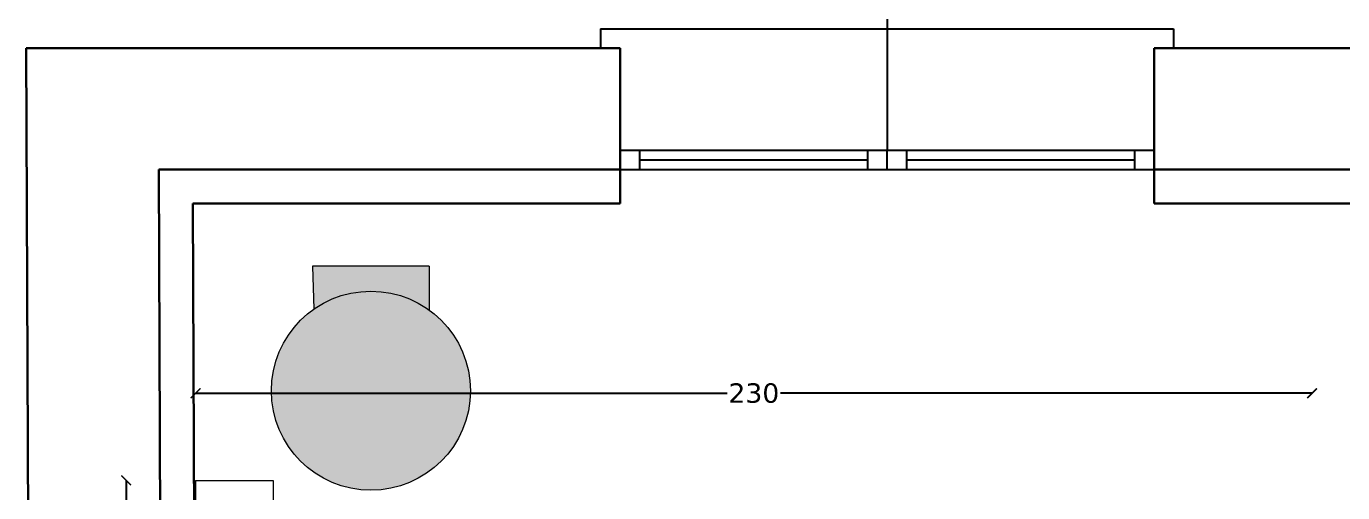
# Model space of a CAD drawing. Header units: centimetres. Extents: x 12341 to 13908, y -2402 to -1040.
# Drawn here: x 12340.8 to 12612, y -1466.3 to -1370.3 of the extents above; entities that cross this region are included whole.
import ezdxf

# ---------------------------------------------------------------- set-up
doc = ezdxf.new("R2010")
doc.units = ezdxf.units.CM
doc.linetypes.add('CONTINUA', pattern=[0])
for name, color, linetype in [('arredi', 2, 'Continuous'), ('PROSP', 1, 'Continuous'), ('prosp1', 1, 'Continuous'), ('retino_cristallo', 125, 'Continuous')]:
    doc.layers.add(name, color=color, linetype=linetype)
doc.layers.add('Linee-02', color=1, linetype='Continuous', lineweight=9)
doc.layers.add('Linee-04', color=6, linetype='Continuous', lineweight=30)
doc.styles.get("Standard").update_dxf_attribs({"font": 'verdana.ttf'})
doc.styles.add('stile1', font='arial.ttf')
doc.dimstyles.new('1-25', dxfattribs={"dimtxt": 4, "dimasz": 2, "dimexe": 1.25, "dimexo": 0.625, "dimtad": 0, "dimtxsty": 'Standard', "dimblk": 'ARCHTICK', "dimcen": -2, "dimse1": 1, "dimse2": 1, "dimclrt": 5, "dimadec": 0, "dimazin": 0, "dimtfac": 1, "dimtmove": 0, "dimatfit": 2, "dimfxl": 1, "dimarcsym": 0})
doc.dimstyles.new('INTERNE', dxfattribs={"dimtxt": 0.15, "dimasz": 0.25, "dimexe": 0.1, "dimexo": 0.5, "dimgap": 0.05, "dimtad": 0, "dimrnd": 0.01, "dimzin": 0, "dimdsep": 46, "dimtxsty": 'stile1', "dimblk": 'NONE', "dimcen": 0.09, "dimse1": 1, "dimse2": 1, "dimsd1": 1, "dimsd2": 1, "dimclrd": 1, "dimclrt": 1, "dimadec": 0, "dimazin": 0, "dimtfac": 1, "dimtofl": 0, "dimtmove": 0, "dimatfit": 3, "dimldrblk": 'NONE', "dimfxl": 1, "dimtolj": 1, "dimtzin": 0, "dimarcsym": 0})

# ---------------------------------------------------------------- blocks, each defined once
blk = doc.blocks.new('*D283')
at = {"layer": 'Defpoints', "color": 0, "lineweight": 5, "transparency": 16777216}
for p in [(12375.13332398728, -1406.785458845416), (12376.20986550134, -1701.757833696664), (12391.10689748471, -1701.703464966798)]:
    blk.add_point(p, dxfattribs=at)
at = {"layer": 'Linee-04', "color": 1, "transparency": 16777216, "insert": (12390.55311843145, -1549.968004372199), "char_height": 0.15, "attachment_point": 5, "rotation": 90, "style": 'stile1'}
blk.add_mtext('\\A1;294.97', dxfattribs=at)
blk = doc.blocks.new('_None')
blk = doc.blocks.new('_ArchTick')
at = {"color": 0, "linetype": 'ByBlock', "const_width": 0.15}
blk.add_lwpolyline([(-0.5, -0.5), (0.5, 0.5)], dxfattribs=at)
blk = doc.blocks.new('*D286')
at = {"layer": 'Defpoints', "color": 0, "lineweight": 5, "transparency": 16777216}
for p in [(12375.67159474431, -1445.820957005639), (12605.67159474431, -1459.630498017594), (12375.67159474431, -1463.77164627104)]:
    blk.add_point(p, dxfattribs=at)
at = {"layer": 'retino_cristallo', "color": 0, "lineweight": -2, "transparency": 16777216}
for p, q in [((12375.67159474431, -1445.820957005639), (12485.19770287057, -1445.820957005639)), ((12605.67159474431, -1445.820957005639), (12496.14548661805, -1445.820957005639))]:
    blk.add_line(p, q, dxfattribs=at)
at = {"layer": 'retino_cristallo', "color": 0, "lineweight": -2, "transparency": 16777216, "xscale": 2, "yscale": 2, "zscale": 2, "rotation": 180}
blk.add_blockref('_ArchTick', (12375.67159474431, -1445.820957005639), dxfattribs=at)
at = {"layer": 'retino_cristallo', "color": 0, "lineweight": -2, "transparency": 16777216, "xscale": 2, "yscale": 2, "zscale": 2}
blk.add_blockref('_ArchTick', (12605.67159474431, -1445.820957005639), dxfattribs=at)
at = {"layer": 'retino_cristallo', "color": 5, "transparency": 16777216, "insert": (12490.67159474431, -1445.820957005639), "char_height": 4, "attachment_point": 5}
blk.add_mtext('230', dxfattribs=at)
blk = doc.blocks.new('*D287')
at = {"layer": 'Defpoints', "color": 0, "lineweight": 5, "transparency": 16777216}
for p in [(12375.67159474432, -1463.771646271041), (12361.36534430529, -1644.771646271041), (12375.39392313315, -1644.771646271041)]:
    blk.add_point(p, dxfattribs=at)
at = {"layer": 'retino_cristallo', "color": 0, "lineweight": -2, "transparency": 16777216}
for p, q in [((12361.36534430529, -1463.771646271041), (12361.36534430529, -1548.95490684861)), ((12361.36534430529, -1644.771646271041), (12361.36534430529, -1559.588385693472))]:
    blk.add_line(p, q, dxfattribs=at)
at = {"layer": 'retino_cristallo', "color": 0, "lineweight": -2, "transparency": 16777216, "xscale": 2, "yscale": 2, "zscale": 2}
for p, rotation in [((12361.36534430529, -1463.771646271041), 90), ((12361.36534430529, -1644.771646271041), 270)]:
    blk.add_blockref('_ArchTick', p, dxfattribs=dict(at, rotation=rotation))
at = {"layer": 'retino_cristallo', "color": 5, "transparency": 16777216, "insert": (12361.36534430528, -1554.271646271044), "char_height": 4, "attachment_point": 5, "rotation": 90}
blk.add_mtext('180', dxfattribs=at)

msp = doc.modelspace()

# ---------------------------------------------------------------- hatches: boundary and pattern name
at = {"layer": 'arredi', "true_color": 0x636466}
h = msp.add_hatch(color=251, dxfattribs=at)
edge = h.paths.add_edge_path()
edge.add_arc((12411.78357875786, -1445.308385305775), 20.5, 0, 360)
edge = h.paths.add_edge_path()
edge.add_line((12423.73397389241, -1428.651913406596), (12423.78357875786, -1419.566235047411))
edge.add_line((12423.78357875786, -1419.566235047411), (12399.78357875786, -1419.566235047411))
edge.add_line((12399.78357875786, -1419.566235047411), (12399.96383665564, -1428.558946609592))
edge.add_arc((12411.78209102889, -1445.688774033895), 20.81110578554593, 54.94915654380611, 124.60266952342039, ccw=False)

# ---------------------------------------------------------------- linework, layer by layer
at = {"layer": 'Linee-02'}
for p, q in [((12399.78357875786, -1419.631650673385), (12400.01520460732, -1428.52281501898)), ((12423.78357875786, -1419.631650673385), (12399.78357875786, -1419.631650673385)), ((12423.78357875786, -1419.631650673385), (12423.8206992227, -1428.714478866513)), ((12375.67159474431, -1463.77164627104), (12375.67159474431, -1644.77164627104)), ((12375.67159474431, -1463.77164627104), (12391.67159474431, -1463.77164627104)), ((12391.67159474431, -1463.77164627104), (12391.67159474431, -1644.77164627104))]:
    msp.add_line(p, q, dxfattribs=at)
msp.add_circle((12411.78357875786, -1445.308385305775), 20.5, dxfattribs=at)
at = {"layer": 'Linee-04'}
for p, q in [((12463.10772992276, -1374.785458845416), (12340.80542660038, -1374.785458845416)), ((12344.10851282999, -2279.831085756242), (12340.80542660038, -1374.785458845416)), ((12463.10772992276, -1406.785458845416), (12463.10772992276, -1374.785458845416)), ((12702.61753407991, -1374.785458845416), (12573.10772992276, -1374.785458845416)), ((12573.10772992275, -1406.785458845402), (12573.10772992276, -1374.785458845416)), ((12463.10772992276, -1399.785458845416), (12368.10772992276, -1399.785458845416)), ((12369.2099121203, -1701.78338097178), (12368.10772992276, -1399.785458845416)), ((12815.10772992275, -1399.785458845402), (12573.10772992276, -1399.785458845416)), ((12463.10772992276, -1406.785458845416), (12375.13332398728, -1406.785458845416)), ((12376.20986550134, -1701.757833696664), (12375.13332398728, -1406.785458845416)), ((12702.61753407991, -1406.785458845387), (12573.10772992275, -1406.785458845402))]:
    msp.add_line(p, q, dxfattribs=at)
at = {"layer": 'PROSP'}
for p, q in [((12459.10772992277, -1370.785458845416), (12577.10772992276, -1370.785458845416)), ((12459.10772992277, -1370.785458845416), (12459.10772992277, -1374.785458845416)), ((12577.10772992276, -1370.785458845416), (12577.10772992276, -1374.785458845416)), ((12463.10772992276, -1395.785458845417), (12573.10772992276, -1395.785458845417)), ((12467.10772992277, -1395.785458845417), (12467.10772992276, -1399.785458845416)), ((12514.10772992276, -1395.785458845402), (12514.10772992276, -1399.785458845416)), ((12518.10772992276, -1399.785458845416), (12518.10772992276, -1395.785458845417)), ((12522.10772992278, -1395.785458845402), (12522.10772992277, -1399.785458845416)), ((12569.10772992276, -1395.785458845402), (12569.10772992276, -1399.785458845416)), ((12467.10772992277, -1397.785458845416), (12514.10772992276, -1397.785458845402)), ((12522.10772992277, -1397.785458845416), (12569.10772992276, -1397.785458845416)), ((12463.10772992276, -1399.785458845416), (12573.10772992276, -1399.785458845416))]:
    msp.add_line(p, q, dxfattribs=at)
at = {"layer": 'prosp1', "linetype": 'CONTINUA', "ltscale": 2}
msp.add_line((12518.10772992276, -1317.185279025182), (12518.10772992276, -1395.785458845417), dxfattribs=at)

# ---------------------------------------------------------------- dimensions: what is measured, and where the dimension line sits
at = {"layer": 'Linee-04'}
dim = msp.add_linear_dim(base=(12391.10689748471, -1701.703464966798), p1=(12375.13332398728, -1406.785458845416), p2=(12376.20986550134, -1701.757833696664), angle=270.20910775593137, dimstyle='INTERNE', dxfattribs=at)
dim.commit()
dim.dimension.update_dxf_attribs({"geometry": '*D283', "text_midpoint": (12390.55311843145, -1549.968004372199), "dimtype": 161, "text_rotation": 90})
at = {"layer": 'retino_cristallo'}
dim = msp.add_linear_dim(base=(12375.67159474431, -1445.820957005639), p1=(12605.67159474431, -1459.630498017594), p2=(12375.67159474431, -1463.77164627104), dimstyle='1-25', override={"dimtfillclr": 5}, dxfattribs=at)
dim.commit()
dim.dimension.update_dxf_attribs({"geometry": '*D286', "text_midpoint": (12490.67159474431, -1445.820957005639)})
dim = msp.add_linear_dim(base=(12361.36534430529, -1644.771646271041), p1=(12375.67159474431, -1463.77164627104), p2=(12375.39392313314, -1644.77164627104), angle=90, text='180', dimstyle='1-25', override={"dimtfillclr": 5}, dxfattribs=at)
dim.commit()
dim.dimension.update_dxf_attribs({"geometry": '*D287', "text_midpoint": (12361.36534430528, -1554.271646271044)})

doc.saveas('drawing.dxf')
